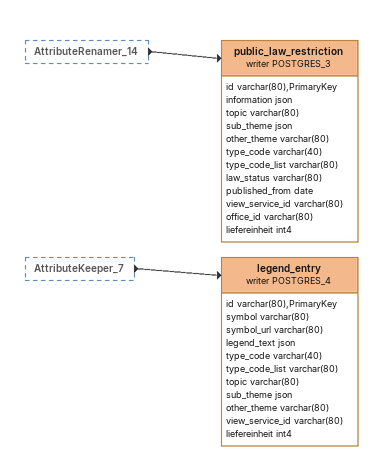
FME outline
AttributeRenamer_14 [outside]
    -> public_law_restriction (writer POSTGRES_3)
AttributeKeeper_7 [outside]
    -> legend_entry (writer POSTGRES_4)
public_law_restriction (writer POSTGRES_3)
    attributes: id varchar(80),PrimaryKey, information json, topic varchar(80), sub_theme json, other_theme varchar(80), type_code varchar(40), type_code_list varchar(80), law_status varchar(80), published_from date, view_service_id varchar(80), office_id varchar(80), liefereinheit int4
legend_entry (writer POSTGRES_4)
    attributes: id varchar(80),PrimaryKey, symbol varchar(80), symbol_url varchar(80), legend_text json, type_code varchar(40), type_code_list varchar(80), topic varchar(80), sub_theme json, other_theme varchar(80), view_service_id varchar(80), liefereinheit int4
